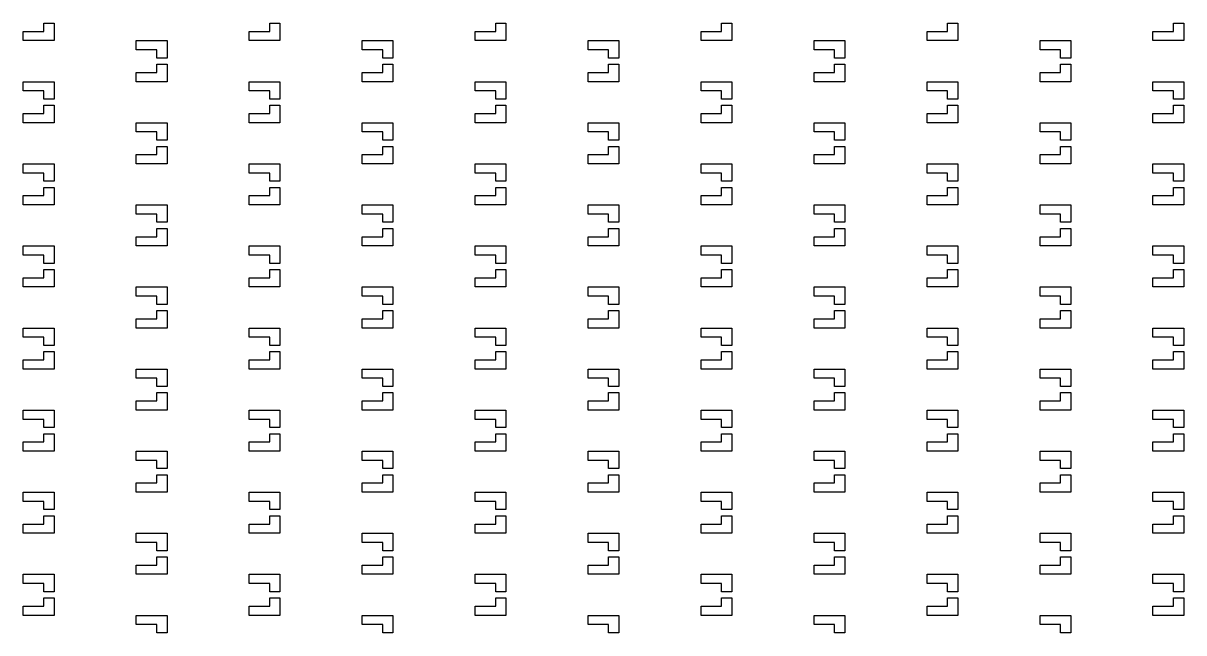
# Model space of a CAD drawing. Header units: millimetres. Extents: x 2102 to 86502, y 1818 to 64568.
# Drawn here: x 26509 to 27074, y 8766 to 9063 of the extents above; entities that cross this region are included whole.
import ezdxf

# ---------------------------------------------------------------- set-up
doc = ezdxf.new("R2010")
doc.units = ezdxf.units.MM
doc.layers.add('Layer-2', color=3, linetype='Continuous')

msp = doc.modelspace()

# ---------------------------------------------------------------- linework, layer by layer
at = {"layer": 'Layer-2'}
for p, q in [((26519.04, 9058.79), (26519.04, 9062.79)), ((26519.04, 9062.79), (26524.04, 9062.79)), ((26524.04, 9062.79), (26524.04, 9054.29)), ((26629.04, 9058.79), (26629.04, 9062.79)), ((26629.04, 9062.79), (26634.04, 9062.79)), ((26634.04, 9062.79), (26634.04, 9054.29)), ((26739.04, 9058.79), (26739.04, 9062.79)), ((26739.04, 9062.79), (26744.04, 9062.79)), ((26744.04, 9062.79), (26744.04, 9054.29)), ((26849.04, 9058.79), (26849.04, 9062.79)), ((26849.04, 9062.79), (26854.04, 9062.79)), ((26854.04, 9062.79), (26854.04, 9054.29)), ((26959.04, 9058.79), (26959.04, 9062.79)), ((26959.04, 9062.79), (26964.04, 9062.79)), ((26964.04, 9062.79), (26964.04, 9054.29)), ((27069.04, 9058.79), (27069.04, 9062.79)), ((27069.04, 9062.79), (27074.04, 9062.79)), ((27074.04, 9062.79), (27074.04, 9054.29)), ((26509.04, 9058.79), (26519.04, 9058.79)), ((26509.04, 9054.29), (26509.04, 9058.79)), ((26619.04, 9058.79), (26629.04, 9058.79)), ((26619.04, 9054.29), (26619.04, 9058.79)), ((26729.04, 9058.79), (26739.04, 9058.79)), ((26729.04, 9054.29), (26729.04, 9058.79)), ((26839.04, 9058.79), (26849.04, 9058.79)), ((26839.04, 9054.29), (26839.04, 9058.79)), ((26949.04, 9058.79), (26959.04, 9058.79)), ((26949.04, 9054.29), (26949.04, 9058.79)), ((27059.04, 9058.79), (27069.04, 9058.79)), ((27059.04, 9054.29), (27059.04, 9058.79)), ((26524.04, 9054.29), (26509.04, 9054.29)), ((26564.04, 9054.29), (26579.04, 9054.29)), ((26564.04, 9049.79), (26564.04, 9054.29)), ((26579.04, 9054.29), (26579.04, 9045.79)), ((26634.04, 9054.29), (26619.04, 9054.29)), ((26674.04, 9054.29), (26689.04, 9054.29)), ((26674.04, 9049.79), (26674.04, 9054.29)), ((26689.04, 9054.29), (26689.04, 9045.79)), ((26744.04, 9054.29), (26729.04, 9054.29)), ((26784.04, 9054.29), (26799.04, 9054.29)), ((26784.04, 9049.79), (26784.04, 9054.29)), ((26799.04, 9054.29), (26799.04, 9045.79)), ((26854.04, 9054.29), (26839.04, 9054.29)), ((26894.04, 9054.29), (26909.04, 9054.29)), ((26894.04, 9049.79), (26894.04, 9054.29)), ((26909.04, 9054.29), (26909.04, 9045.79)), ((26964.04, 9054.29), (26949.04, 9054.29)), ((27004.04, 9054.29), (27019.04, 9054.29)), ((27004.04, 9049.79), (27004.04, 9054.29)), ((27019.04, 9054.29), (27019.04, 9045.79)), ((27074.04, 9054.29), (27059.04, 9054.29)), ((26574.04, 9049.79), (26564.04, 9049.79)), ((26574.04, 9045.79), (26574.04, 9049.79)), ((26579.04, 9045.79), (26574.04, 9045.79)), ((26684.04, 9049.79), (26674.04, 9049.79)), ((26684.04, 9045.79), (26684.04, 9049.79)), ((26689.04, 9045.79), (26684.04, 9045.79)), ((26794.04, 9049.79), (26784.04, 9049.79)), ((26794.04, 9045.79), (26794.04, 9049.79)), ((26799.04, 9045.79), (26794.04, 9045.79)), ((26904.04, 9049.79), (26894.04, 9049.79)), ((26904.04, 9045.79), (26904.04, 9049.79)), ((26909.04, 9045.79), (26904.04, 9045.79)), ((27014.04, 9049.79), (27004.04, 9049.79)), ((27014.04, 9045.79), (27014.04, 9049.79)), ((27019.04, 9045.79), (27014.04, 9045.79)), ((26574.04, 9038.79), (26574.04, 9042.79)), ((26574.04, 9042.79), (26579.04, 9042.79)), ((26579.04, 9042.79), (26579.04, 9034.29)), ((26684.04, 9038.79), (26684.04, 9042.79)), ((26684.04, 9042.79), (26689.04, 9042.79)), ((26689.04, 9042.79), (26689.04, 9034.29)), ((26794.04, 9038.79), (26794.04, 9042.79)), ((26794.04, 9042.79), (26799.04, 9042.79)), ((26799.04, 9042.79), (26799.04, 9034.29)), ((26904.04, 9038.79), (26904.04, 9042.79)), ((26904.04, 9042.79), (26909.04, 9042.79)), ((26909.04, 9042.79), (26909.04, 9034.29)), ((27014.04, 9038.79), (27014.04, 9042.79)), ((27014.04, 9042.79), (27019.04, 9042.79)), ((27019.04, 9042.79), (27019.04, 9034.29)), ((26564.04, 9038.79), (26574.04, 9038.79)), ((26564.04, 9034.29), (26564.04, 9038.79)), ((26674.04, 9038.79), (26684.04, 9038.79)), ((26674.04, 9034.29), (26674.04, 9038.79)), ((26784.04, 9038.79), (26794.04, 9038.79)), ((26784.04, 9034.29), (26784.04, 9038.79)), ((26894.04, 9038.79), (26904.04, 9038.79)), ((26894.04, 9034.29), (26894.04, 9038.79)), ((27004.04, 9038.79), (27014.04, 9038.79)), ((27004.04, 9034.29), (27004.04, 9038.79)), ((26509.04, 9034.29), (26524.04, 9034.29)), ((26509.04, 9029.79), (26509.04, 9034.29)), ((26519.04, 9029.79), (26509.04, 9029.79)), ((26519.04, 9025.79), (26519.04, 9029.79)), ((26524.04, 9034.29), (26524.04, 9025.79)), ((26579.04, 9034.29), (26564.04, 9034.29)), ((26619.04, 9034.29), (26634.04, 9034.29)), ((26619.04, 9029.79), (26619.04, 9034.29)), ((26629.04, 9029.79), (26619.04, 9029.79)), ((26629.04, 9025.79), (26629.04, 9029.79)), ((26634.04, 9034.29), (26634.04, 9025.79)), ((26689.04, 9034.29), (26674.04, 9034.29)), ((26729.04, 9034.29), (26744.04, 9034.29)), ((26729.04, 9029.79), (26729.04, 9034.29)), ((26739.04, 9029.79), (26729.04, 9029.79)), ((26739.04, 9025.79), (26739.04, 9029.79)), ((26744.04, 9034.29), (26744.04, 9025.79)), ((26799.04, 9034.29), (26784.04, 9034.29)), ((26839.04, 9034.29), (26854.04, 9034.29)), ((26839.04, 9029.79), (26839.04, 9034.29)), ((26849.04, 9029.79), (26839.04, 9029.79)), ((26849.04, 9025.79), (26849.04, 9029.79)), ((26854.04, 9034.29), (26854.04, 9025.79)), ((26909.04, 9034.29), (26894.04, 9034.29)), ((26949.04, 9034.29), (26964.04, 9034.29)), ((26949.04, 9029.79), (26949.04, 9034.29)), ((26959.04, 9029.79), (26949.04, 9029.79)), ((26959.04, 9025.79), (26959.04, 9029.79)), ((26964.04, 9034.29), (26964.04, 9025.79)), ((27019.04, 9034.29), (27004.04, 9034.29)), ((27059.04, 9034.29), (27074.04, 9034.29)), ((27059.04, 9029.79), (27059.04, 9034.29)), ((27069.04, 9029.79), (27059.04, 9029.79)), ((27069.04, 9025.79), (27069.04, 9029.79)), ((27074.04, 9034.29), (27074.04, 9025.79)), ((26524.04, 9025.79), (26519.04, 9025.79)), ((26634.04, 9025.79), (26629.04, 9025.79)), ((26744.04, 9025.79), (26739.04, 9025.79)), ((26854.04, 9025.79), (26849.04, 9025.79)), ((26964.04, 9025.79), (26959.04, 9025.79)), ((27074.04, 9025.79), (27069.04, 9025.79)), ((26509.04, 9018.79), (26519.04, 9018.79)), ((26509.04, 9014.29), (26509.04, 9018.79)), ((26519.04, 9018.79), (26519.04, 9022.79)), ((26519.04, 9022.79), (26524.04, 9022.79)), ((26524.04, 9022.79), (26524.04, 9014.29)), ((26619.04, 9018.79), (26629.04, 9018.79)), ((26619.04, 9014.29), (26619.04, 9018.79)), ((26629.04, 9018.79), (26629.04, 9022.79)), ((26629.04, 9022.79), (26634.04, 9022.79)), ((26634.04, 9022.79), (26634.04, 9014.29)), ((26729.04, 9018.79), (26739.04, 9018.79)), ((26729.04, 9014.29), (26729.04, 9018.79)), ((26739.04, 9018.79), (26739.04, 9022.79)), ((26739.04, 9022.79), (26744.04, 9022.79)), ((26744.04, 9022.79), (26744.04, 9014.29)), ((26839.04, 9018.79), (26849.04, 9018.79)), ((26839.04, 9014.29), (26839.04, 9018.79)), ((26849.04, 9018.79), (26849.04, 9022.79)), ((26849.04, 9022.79), (26854.04, 9022.79)), ((26854.04, 9022.79), (26854.04, 9014.29)), ((26949.04, 9018.79), (26959.04, 9018.79)), ((26949.04, 9014.29), (26949.04, 9018.79)), ((26959.04, 9018.79), (26959.04, 9022.79)), ((26959.04, 9022.79), (26964.04, 9022.79)), ((26964.04, 9022.79), (26964.04, 9014.29)), ((27059.04, 9018.79), (27069.04, 9018.79)), ((27059.04, 9014.29), (27059.04, 9018.79)), ((27069.04, 9018.79), (27069.04, 9022.79)), ((27069.04, 9022.79), (27074.04, 9022.79)), ((27074.04, 9022.79), (27074.04, 9014.29)), ((26524.04, 9014.29), (26509.04, 9014.29)), ((26564.04, 9014.29), (26579.04, 9014.29)), ((26564.04, 9009.79), (26564.04, 9014.29)), ((26579.04, 9014.29), (26579.04, 9005.79)), ((26634.04, 9014.29), (26619.04, 9014.29)), ((26674.04, 9014.29), (26689.04, 9014.29)), ((26674.04, 9009.79), (26674.04, 9014.29)), ((26689.04, 9014.29), (26689.04, 9005.79)), ((26744.04, 9014.29), (26729.04, 9014.29)), ((26784.04, 9014.29), (26799.04, 9014.29)), ((26784.04, 9009.79), (26784.04, 9014.29)), ((26799.04, 9014.29), (26799.04, 9005.79)), ((26854.04, 9014.29), (26839.04, 9014.29)), ((26894.04, 9014.29), (26909.04, 9014.29)), ((26894.04, 9009.79), (26894.04, 9014.29)), ((26909.04, 9014.29), (26909.04, 9005.79)), ((26964.04, 9014.29), (26949.04, 9014.29)), ((27004.04, 9014.29), (27019.04, 9014.29)), ((27004.04, 9009.79), (27004.04, 9014.29)), ((27019.04, 9014.29), (27019.04, 9005.79)), ((27074.04, 9014.29), (27059.04, 9014.29)), ((26574.04, 9009.79), (26564.04, 9009.79)), ((26574.04, 9005.79), (26574.04, 9009.79)), ((26684.04, 9009.79), (26674.04, 9009.79)), ((26684.04, 9005.79), (26684.04, 9009.79)), ((26794.04, 9009.79), (26784.04, 9009.79)), ((26794.04, 9005.79), (26794.04, 9009.79)), ((26904.04, 9009.79), (26894.04, 9009.79)), ((26904.04, 9005.79), (26904.04, 9009.79)), ((27014.04, 9009.79), (27004.04, 9009.79)), ((27014.04, 9005.79), (27014.04, 9009.79)), ((26579.04, 9005.79), (26574.04, 9005.79)), ((26574.04, 8998.79), (26574.04, 9002.79)), ((26574.04, 9002.79), (26579.04, 9002.79)), ((26579.04, 9002.79), (26579.04, 8994.29)), ((26689.04, 9005.79), (26684.04, 9005.79)), ((26684.04, 8998.79), (26684.04, 9002.79)), ((26684.04, 9002.79), (26689.04, 9002.79)), ((26689.04, 9002.79), (26689.04, 8994.29)), ((26799.04, 9005.79), (26794.04, 9005.79)), ((26794.04, 8998.79), (26794.04, 9002.79)), ((26794.04, 9002.79), (26799.04, 9002.79)), ((26799.04, 9002.79), (26799.04, 8994.29)), ((26909.04, 9005.79), (26904.04, 9005.79)), ((26904.04, 8998.79), (26904.04, 9002.79)), ((26904.04, 9002.79), (26909.04, 9002.79)), ((26909.04, 9002.79), (26909.04, 8994.29)), ((27019.04, 9005.79), (27014.04, 9005.79)), ((27014.04, 8998.79), (27014.04, 9002.79)), ((27014.04, 9002.79), (27019.04, 9002.79)), ((27019.04, 9002.79), (27019.04, 8994.29)), ((26564.04, 8998.79), (26574.04, 8998.79)), ((26564.04, 8994.29), (26564.04, 8998.79)), ((26674.04, 8998.79), (26684.04, 8998.79)), ((26674.04, 8994.29), (26674.04, 8998.79)), ((26784.04, 8998.79), (26794.04, 8998.79)), ((26784.04, 8994.29), (26784.04, 8998.79)), ((26894.04, 8998.79), (26904.04, 8998.79)), ((26894.04, 8994.29), (26894.04, 8998.79)), ((27004.04, 8998.79), (27014.04, 8998.79)), ((27004.04, 8994.29), (27004.04, 8998.79)), ((26509.04, 8994.29), (26524.04, 8994.29)), ((26509.04, 8989.79), (26509.04, 8994.29)), ((26519.04, 8989.79), (26509.04, 8989.79)), ((26519.04, 8985.79), (26519.04, 8989.79)), ((26524.04, 8994.29), (26524.04, 8985.79)), ((26579.04, 8994.29), (26564.04, 8994.29)), ((26619.04, 8994.29), (26634.04, 8994.29)), ((26619.04, 8989.79), (26619.04, 8994.29)), ((26629.04, 8989.79), (26619.04, 8989.79)), ((26629.04, 8985.79), (26629.04, 8989.79)), ((26634.04, 8994.29), (26634.04, 8985.79)), ((26689.04, 8994.29), (26674.04, 8994.29)), ((26729.04, 8994.29), (26744.04, 8994.29)), ((26729.04, 8989.79), (26729.04, 8994.29)), ((26739.04, 8989.79), (26729.04, 8989.79)), ((26739.04, 8985.79), (26739.04, 8989.79)), ((26744.04, 8994.29), (26744.04, 8985.79)), ((26799.04, 8994.29), (26784.04, 8994.29)), ((26839.04, 8994.29), (26854.04, 8994.29)), ((26839.04, 8989.79), (26839.04, 8994.29)), ((26849.04, 8989.79), (26839.04, 8989.79)), ((26849.04, 8985.79), (26849.04, 8989.79)), ((26854.04, 8994.29), (26854.04, 8985.79)), ((26909.04, 8994.29), (26894.04, 8994.29)), ((26949.04, 8994.29), (26964.04, 8994.29)), ((26949.04, 8989.79), (26949.04, 8994.29)), ((26959.04, 8989.79), (26949.04, 8989.79)), ((26959.04, 8985.79), (26959.04, 8989.79)), ((26964.04, 8994.29), (26964.04, 8985.79)), ((27019.04, 8994.29), (27004.04, 8994.29)), ((27059.04, 8994.29), (27074.04, 8994.29)), ((27059.04, 8989.79), (27059.04, 8994.29)), ((27069.04, 8989.79), (27059.04, 8989.79)), ((27069.04, 8985.79), (27069.04, 8989.79)), ((27074.04, 8994.29), (27074.04, 8985.79)), ((26524.04, 8985.79), (26519.04, 8985.79)), ((26634.04, 8985.79), (26629.04, 8985.79)), ((26744.04, 8985.79), (26739.04, 8985.79)), ((26854.04, 8985.79), (26849.04, 8985.79)), ((26964.04, 8985.79), (26959.04, 8985.79)), ((27074.04, 8985.79), (27069.04, 8985.79)), ((26509.04, 8978.79), (26519.04, 8978.79)), ((26509.04, 8974.29), (26509.04, 8978.79)), ((26519.04, 8978.79), (26519.04, 8982.79)), ((26519.04, 8982.79), (26524.04, 8982.79)), ((26524.04, 8982.79), (26524.04, 8974.29)), ((26619.04, 8978.79), (26629.04, 8978.79)), ((26619.04, 8974.29), (26619.04, 8978.79)), ((26629.04, 8978.79), (26629.04, 8982.79)), ((26629.04, 8982.79), (26634.04, 8982.79)), ((26634.04, 8982.79), (26634.04, 8974.29)), ((26729.04, 8978.79), (26739.04, 8978.79)), ((26729.04, 8974.29), (26729.04, 8978.79)), ((26739.04, 8978.79), (26739.04, 8982.79)), ((26739.04, 8982.79), (26744.04, 8982.79)), ((26744.04, 8982.79), (26744.04, 8974.29)), ((26839.04, 8978.79), (26849.04, 8978.79)), ((26839.04, 8974.29), (26839.04, 8978.79)), ((26849.04, 8978.79), (26849.04, 8982.79)), ((26849.04, 8982.79), (26854.04, 8982.79)), ((26854.04, 8982.79), (26854.04, 8974.29)), ((26949.04, 8978.79), (26959.04, 8978.79)), ((26949.04, 8974.29), (26949.04, 8978.79)), ((26959.04, 8978.79), (26959.04, 8982.79)), ((26959.04, 8982.79), (26964.04, 8982.79)), ((26964.04, 8982.79), (26964.04, 8974.29)), ((27059.04, 8978.79), (27069.04, 8978.79)), ((27059.04, 8974.29), (27059.04, 8978.79)), ((27069.04, 8978.79), (27069.04, 8982.79)), ((27069.04, 8982.79), (27074.04, 8982.79)), ((27074.04, 8982.79), (27074.04, 8974.29)), ((26524.04, 8974.29), (26509.04, 8974.29)), ((26564.04, 8974.29), (26579.04, 8974.29)), ((26564.04, 8969.79), (26564.04, 8974.29)), ((26579.04, 8974.29), (26579.04, 8965.79)), ((26634.04, 8974.29), (26619.04, 8974.29)), ((26674.04, 8974.29), (26689.04, 8974.29)), ((26674.04, 8969.79), (26674.04, 8974.29)), ((26689.04, 8974.29), (26689.04, 8965.79)), ((26744.04, 8974.29), (26729.04, 8974.29)), ((26784.04, 8974.29), (26799.04, 8974.29)), ((26784.04, 8969.79), (26784.04, 8974.29)), ((26799.04, 8974.29), (26799.04, 8965.79)), ((26854.04, 8974.29), (26839.04, 8974.29)), ((26894.04, 8974.29), (26909.04, 8974.29)), ((26894.04, 8969.79), (26894.04, 8974.29)), ((26909.04, 8974.29), (26909.04, 8965.79)), ((26964.04, 8974.29), (26949.04, 8974.29)), ((27004.04, 8974.29), (27019.04, 8974.29)), ((27004.04, 8969.79), (27004.04, 8974.29)), ((27019.04, 8974.29), (27019.04, 8965.79)), ((27074.04, 8974.29), (27059.04, 8974.29)), ((26574.04, 8969.79), (26564.04, 8969.79)), ((26574.04, 8965.79), (26574.04, 8969.79)), ((26684.04, 8969.79), (26674.04, 8969.79)), ((26684.04, 8965.79), (26684.04, 8969.79)), ((26794.04, 8969.79), (26784.04, 8969.79)), ((26794.04, 8965.79), (26794.04, 8969.79)), ((26904.04, 8969.79), (26894.04, 8969.79)), ((26904.04, 8965.79), (26904.04, 8969.79)), ((27014.04, 8969.79), (27004.04, 8969.79)), ((27014.04, 8965.79), (27014.04, 8969.79)), ((26579.04, 8965.79), (26574.04, 8965.79)), ((26574.04, 8958.79), (26574.04, 8962.79)), ((26574.04, 8962.79), (26579.04, 8962.79)), ((26579.04, 8962.79), (26579.04, 8954.29)), ((26689.04, 8965.79), (26684.04, 8965.79)), ((26684.04, 8958.79), (26684.04, 8962.79)), ((26684.04, 8962.79), (26689.04, 8962.79)), ((26689.04, 8962.79), (26689.04, 8954.29)), ((26799.04, 8965.79), (26794.04, 8965.79)), ((26794.04, 8958.79), (26794.04, 8962.79)), ((26794.04, 8962.79), (26799.04, 8962.79)), ((26799.04, 8962.79), (26799.04, 8954.29)), ((26909.04, 8965.79), (26904.04, 8965.79)), ((26904.04, 8958.79), (26904.04, 8962.79)), ((26904.04, 8962.79), (26909.04, 8962.79)), ((26909.04, 8962.79), (26909.04, 8954.29)), ((27019.04, 8965.79), (27014.04, 8965.79)), ((27014.04, 8958.79), (27014.04, 8962.79)), ((27014.04, 8962.79), (27019.04, 8962.79)), ((27019.04, 8962.79), (27019.04, 8954.29)), ((26564.04, 8958.79), (26574.04, 8958.79)), ((26564.04, 8954.29), (26564.04, 8958.79)), ((26674.04, 8958.79), (26684.04, 8958.79)), ((26674.04, 8954.29), (26674.04, 8958.79)), ((26784.04, 8958.79), (26794.04, 8958.79)), ((26784.04, 8954.29), (26784.04, 8958.79)), ((26894.04, 8958.79), (26904.04, 8958.79)), ((26894.04, 8954.29), (26894.04, 8958.79)), ((27004.04, 8958.79), (27014.04, 8958.79)), ((27004.04, 8954.29), (27004.04, 8958.79)), ((26509.04, 8954.29), (26524.04, 8954.29)), ((26509.04, 8949.79), (26509.04, 8954.29)), ((26519.04, 8949.79), (26509.04, 8949.79)), ((26519.04, 8945.79), (26519.04, 8949.79)), ((26524.04, 8954.29), (26524.04, 8945.79)), ((26579.04, 8954.29), (26564.04, 8954.29)), ((26619.04, 8954.29), (26634.04, 8954.29)), ((26619.04, 8949.79), (26619.04, 8954.29)), ((26629.04, 8949.79), (26619.04, 8949.79)), ((26629.04, 8945.79), (26629.04, 8949.79)), ((26634.04, 8954.29), (26634.04, 8945.79)), ((26689.04, 8954.29), (26674.04, 8954.29)), ((26729.04, 8954.29), (26744.04, 8954.29)), ((26729.04, 8949.79), (26729.04, 8954.29)), ((26739.04, 8949.79), (26729.04, 8949.79)), ((26739.04, 8945.79), (26739.04, 8949.79)), ((26744.04, 8954.29), (26744.04, 8945.79)), ((26799.04, 8954.29), (26784.04, 8954.29)), ((26839.04, 8954.29), (26854.04, 8954.29)), ((26839.04, 8949.79), (26839.04, 8954.29)), ((26849.04, 8949.79), (26839.04, 8949.79)), ((26849.04, 8945.79), (26849.04, 8949.79)), ((26854.04, 8954.29), (26854.04, 8945.79)), ((26909.04, 8954.29), (26894.04, 8954.29)), ((26949.04, 8954.29), (26964.04, 8954.29)), ((26949.04, 8949.79), (26949.04, 8954.29)), ((26959.04, 8949.79), (26949.04, 8949.79)), ((26959.04, 8945.79), (26959.04, 8949.79)), ((26964.04, 8954.29), (26964.04, 8945.79)), ((27019.04, 8954.29), (27004.04, 8954.29)), ((27059.04, 8954.29), (27074.04, 8954.29)), ((27059.04, 8949.79), (27059.04, 8954.29)), ((27069.04, 8949.79), (27059.04, 8949.79)), ((27069.04, 8945.79), (27069.04, 8949.79)), ((27074.04, 8954.29), (27074.04, 8945.79)), ((26524.04, 8945.79), (26519.04, 8945.79)), ((26634.04, 8945.79), (26629.04, 8945.79)), ((26744.04, 8945.79), (26739.04, 8945.79)), ((26854.04, 8945.79), (26849.04, 8945.79)), ((26964.04, 8945.79), (26959.04, 8945.79)), ((27074.04, 8945.79), (27069.04, 8945.79)), ((26509.04, 8938.79), (26519.04, 8938.79)), ((26509.04, 8934.29), (26509.04, 8938.79)), ((26519.04, 8938.79), (26519.04, 8942.79)), ((26519.04, 8942.79), (26524.04, 8942.79)), ((26524.04, 8942.79), (26524.04, 8934.29)), ((26619.04, 8938.79), (26629.04, 8938.79)), ((26619.04, 8934.29), (26619.04, 8938.79)), ((26629.04, 8938.79), (26629.04, 8942.79)), ((26629.04, 8942.79), (26634.04, 8942.79)), ((26634.04, 8942.79), (26634.04, 8934.29)), ((26729.04, 8938.79), (26739.04, 8938.79)), ((26729.04, 8934.29), (26729.04, 8938.79)), ((26739.04, 8938.79), (26739.04, 8942.79)), ((26739.04, 8942.79), (26744.04, 8942.79)), ((26744.04, 8942.79), (26744.04, 8934.29)), ((26839.04, 8938.79), (26849.04, 8938.79)), ((26839.04, 8934.29), (26839.04, 8938.79)), ((26849.04, 8938.79), (26849.04, 8942.79)), ((26849.04, 8942.79), (26854.04, 8942.79)), ((26854.04, 8942.79), (26854.04, 8934.29)), ((26949.04, 8938.79), (26959.04, 8938.79)), ((26949.04, 8934.29), (26949.04, 8938.79)), ((26959.04, 8938.79), (26959.04, 8942.79)), ((26959.04, 8942.79), (26964.04, 8942.79)), ((26964.04, 8942.79), (26964.04, 8934.29)), ((27059.04, 8938.79), (27069.04, 8938.79)), ((27059.04, 8934.29), (27059.04, 8938.79)), ((27069.04, 8938.79), (27069.04, 8942.79)), ((27069.04, 8942.79), (27074.04, 8942.79)), ((27074.04, 8942.79), (27074.04, 8934.29)), ((26524.04, 8934.29), (26509.04, 8934.29)), ((26564.04, 8934.29), (26579.04, 8934.29)), ((26564.04, 8929.79), (26564.04, 8934.29)), ((26579.04, 8934.29), (26579.04, 8925.79)), ((26634.04, 8934.29), (26619.04, 8934.29)), ((26674.04, 8934.29), (26689.04, 8934.29)), ((26674.04, 8929.79), (26674.04, 8934.29)), ((26689.04, 8934.29), (26689.04, 8925.79)), ((26744.04, 8934.29), (26729.04, 8934.29)), ((26784.04, 8934.29), (26799.04, 8934.29)), ((26784.04, 8929.79), (26784.04, 8934.29)), ((26799.04, 8934.29), (26799.04, 8925.79)), ((26854.04, 8934.29), (26839.04, 8934.29)), ((26894.04, 8934.29), (26909.04, 8934.29)), ((26894.04, 8929.79), (26894.04, 8934.29)), ((26909.04, 8934.29), (26909.04, 8925.79)), ((26964.04, 8934.29), (26949.04, 8934.29)), ((27004.04, 8934.29), (27019.04, 8934.29)), ((27004.04, 8929.79), (27004.04, 8934.29)), ((27019.04, 8934.29), (27019.04, 8925.79)), ((27074.04, 8934.29), (27059.04, 8934.29)), ((26574.04, 8929.79), (26564.04, 8929.79)), ((26574.04, 8925.79), (26574.04, 8929.79)), ((26684.04, 8929.79), (26674.04, 8929.79)), ((26684.04, 8925.79), (26684.04, 8929.79)), ((26794.04, 8929.79), (26784.04, 8929.79)), ((26794.04, 8925.79), (26794.04, 8929.79)), ((26904.04, 8929.79), (26894.04, 8929.79)), ((26904.04, 8925.79), (26904.04, 8929.79)), ((27014.04, 8929.79), (27004.04, 8929.79)), ((27014.04, 8925.79), (27014.04, 8929.79)), ((26579.04, 8925.79), (26574.04, 8925.79)), ((26574.04, 8918.79), (26574.04, 8922.79)), ((26574.04, 8922.79), (26579.04, 8922.79)), ((26579.04, 8922.79), (26579.04, 8914.29)), ((26689.04, 8925.79), (26684.04, 8925.79)), ((26684.04, 8918.79), (26684.04, 8922.79)), ((26684.04, 8922.79), (26689.04, 8922.79)), ((26689.04, 8922.79), (26689.04, 8914.29)), ((26799.04, 8925.79), (26794.04, 8925.79)), ((26794.04, 8918.79), (26794.04, 8922.79)), ((26794.04, 8922.79), (26799.04, 8922.79)), ((26799.04, 8922.79), (26799.04, 8914.29)), ((26909.04, 8925.79), (26904.04, 8925.79)), ((26904.04, 8918.79), (26904.04, 8922.79)), ((26904.04, 8922.79), (26909.04, 8922.79)), ((26909.04, 8922.79), (26909.04, 8914.29)), ((27019.04, 8925.79), (27014.04, 8925.79)), ((27014.04, 8918.79), (27014.04, 8922.79)), ((27014.04, 8922.79), (27019.04, 8922.79)), ((27019.04, 8922.79), (27019.04, 8914.29)), ((26564.04, 8918.79), (26574.04, 8918.79)), ((26564.04, 8914.29), (26564.04, 8918.79)), ((26674.04, 8918.79), (26684.04, 8918.79)), ((26674.04, 8914.29), (26674.04, 8918.79)), ((26784.04, 8918.79), (26794.04, 8918.79)), ((26784.04, 8914.29), (26784.04, 8918.79)), ((26894.04, 8918.79), (26904.04, 8918.79)), ((26894.04, 8914.29), (26894.04, 8918.79)), ((27004.04, 8918.79), (27014.04, 8918.79)), ((27004.04, 8914.29), (27004.04, 8918.79)), ((26509.04, 8914.29), (26524.04, 8914.29)), ((26509.04, 8909.79), (26509.04, 8914.29)), ((26524.04, 8914.29), (26524.04, 8905.79)), ((26579.04, 8914.29), (26564.04, 8914.29)), ((26619.04, 8914.29), (26634.04, 8914.29)), ((26619.04, 8909.79), (26619.04, 8914.29)), ((26634.04, 8914.29), (26634.04, 8905.79)), ((26689.04, 8914.29), (26674.04, 8914.29)), ((26729.04, 8914.29), (26744.04, 8914.29)), ((26729.04, 8909.79), (26729.04, 8914.29)), ((26744.04, 8914.29), (26744.04, 8905.79)), ((26799.04, 8914.29), (26784.04, 8914.29)), ((26839.04, 8914.29), (26854.04, 8914.29)), ((26839.04, 8909.79), (26839.04, 8914.29)), ((26854.04, 8914.29), (26854.04, 8905.79)), ((26909.04, 8914.29), (26894.04, 8914.29)), ((26949.04, 8914.29), (26964.04, 8914.29)), ((26949.04, 8909.79), (26949.04, 8914.29)), ((26964.04, 8914.29), (26964.04, 8905.79)), ((27019.04, 8914.29), (27004.04, 8914.29)), ((27059.04, 8914.29), (27074.04, 8914.29)), ((27059.04, 8909.79), (27059.04, 8914.29)), ((27074.04, 8914.29), (27074.04, 8905.79)), ((26519.04, 8909.79), (26509.04, 8909.79)), ((26519.04, 8905.79), (26519.04, 8909.79)), ((26524.04, 8905.79), (26519.04, 8905.79)), ((26629.04, 8909.79), (26619.04, 8909.79)), ((26629.04, 8905.79), (26629.04, 8909.79)), ((26634.04, 8905.79), (26629.04, 8905.79)), ((26739.04, 8909.79), (26729.04, 8909.79)), ((26739.04, 8905.79), (26739.04, 8909.79)), ((26744.04, 8905.79), (26739.04, 8905.79)), ((26849.04, 8909.79), (26839.04, 8909.79)), ((26849.04, 8905.79), (26849.04, 8909.79)), ((26854.04, 8905.79), (26849.04, 8905.79)), ((26959.04, 8909.79), (26949.04, 8909.79)), ((26959.04, 8905.79), (26959.04, 8909.79)), ((26964.04, 8905.79), (26959.04, 8905.79)), ((27069.04, 8909.79), (27059.04, 8909.79)), ((27069.04, 8905.79), (27069.04, 8909.79)), ((27074.04, 8905.79), (27069.04, 8905.79)), ((26509.04, 8898.79), (26519.04, 8898.79)), ((26509.04, 8894.29), (26509.04, 8898.79)), ((26519.04, 8898.79), (26519.04, 8902.79)), ((26519.04, 8902.79), (26524.04, 8902.79)), ((26524.04, 8902.79), (26524.04, 8894.29)), ((26619.04, 8898.79), (26629.04, 8898.79)), ((26619.04, 8894.29), (26619.04, 8898.79)), ((26629.04, 8898.79), (26629.04, 8902.79)), ((26629.04, 8902.79), (26634.04, 8902.79)), ((26634.04, 8902.79), (26634.04, 8894.29)), ((26729.04, 8898.79), (26739.04, 8898.79)), ((26729.04, 8894.29), (26729.04, 8898.79)), ((26739.04, 8898.79), (26739.04, 8902.79)), ((26739.04, 8902.79), (26744.04, 8902.79)), ((26744.04, 8902.79), (26744.04, 8894.29)), ((26839.04, 8898.79), (26849.04, 8898.79)), ((26839.04, 8894.29), (26839.04, 8898.79)), ((26849.04, 8898.79), (26849.04, 8902.79)), ((26849.04, 8902.79), (26854.04, 8902.79)), ((26854.04, 8902.79), (26854.04, 8894.29)), ((26949.04, 8898.79), (26959.04, 8898.79)), ((26949.04, 8894.29), (26949.04, 8898.79)), ((26959.04, 8898.79), (26959.04, 8902.79)), ((26959.04, 8902.79), (26964.04, 8902.79)), ((26964.04, 8902.79), (26964.04, 8894.29)), ((27059.04, 8898.79), (27069.04, 8898.79)), ((27059.04, 8894.29), (27059.04, 8898.79)), ((27069.04, 8898.79), (27069.04, 8902.79)), ((27069.04, 8902.79), (27074.04, 8902.79)), ((27074.04, 8902.79), (27074.04, 8894.29)), ((26524.04, 8894.29), (26509.04, 8894.29)), ((26564.04, 8894.29), (26579.04, 8894.29)), ((26564.04, 8889.79), (26564.04, 8894.29)), ((26579.04, 8894.29), (26579.04, 8885.79)), ((26634.04, 8894.29), (26619.04, 8894.29)), ((26674.04, 8894.29), (26689.04, 8894.29)), ((26674.04, 8889.79), (26674.04, 8894.29)), ((26689.04, 8894.29), (26689.04, 8885.79)), ((26744.04, 8894.29), (26729.04, 8894.29)), ((26784.04, 8894.29), (26799.04, 8894.29)), ((26784.04, 8889.79), (26784.04, 8894.29)), ((26799.04, 8894.29), (26799.04, 8885.79)), ((26854.04, 8894.29), (26839.04, 8894.29)), ((26894.04, 8894.29), (26909.04, 8894.29)), ((26894.04, 8889.79), (26894.04, 8894.29)), ((26909.04, 8894.29), (26909.04, 8885.79)), ((26964.04, 8894.29), (26949.04, 8894.29)), ((27004.04, 8894.29), (27019.04, 8894.29)), ((27004.04, 8889.79), (27004.04, 8894.29)), ((27019.04, 8894.29), (27019.04, 8885.79)), ((27074.04, 8894.29), (27059.04, 8894.29)), ((26574.04, 8889.79), (26564.04, 8889.79)), ((26574.04, 8885.79), (26574.04, 8889.79)), ((26684.04, 8889.79), (26674.04, 8889.79)), ((26684.04, 8885.79), (26684.04, 8889.79)), ((26794.04, 8889.79), (26784.04, 8889.79)), ((26794.04, 8885.79), (26794.04, 8889.79)), ((26904.04, 8889.79), (26894.04, 8889.79)), ((26904.04, 8885.79), (26904.04, 8889.79)), ((27014.04, 8889.79), (27004.04, 8889.79)), ((27014.04, 8885.79), (27014.04, 8889.79)), ((26579.04, 8885.79), (26574.04, 8885.79)), ((26574.04, 8878.79), (26574.04, 8882.79)), ((26574.04, 8882.79), (26579.04, 8882.79)), ((26579.04, 8882.79), (26579.04, 8874.29)), ((26689.04, 8885.79), (26684.04, 8885.79)), ((26684.04, 8878.79), (26684.04, 8882.79)), ((26684.04, 8882.79), (26689.04, 8882.79)), ((26689.04, 8882.79), (26689.04, 8874.29)), ((26799.04, 8885.79), (26794.04, 8885.79)), ((26794.04, 8878.79), (26794.04, 8882.79)), ((26794.04, 8882.79), (26799.04, 8882.79)), ((26799.04, 8882.79), (26799.04, 8874.29)), ((26909.04, 8885.79), (26904.04, 8885.79)), ((26904.04, 8878.79), (26904.04, 8882.79)), ((26904.04, 8882.79), (26909.04, 8882.79)), ((26909.04, 8882.79), (26909.04, 8874.29)), ((27019.04, 8885.79), (27014.04, 8885.79)), ((27014.04, 8878.79), (27014.04, 8882.79)), ((27014.04, 8882.79), (27019.04, 8882.79)), ((27019.04, 8882.79), (27019.04, 8874.29)), ((26564.04, 8878.79), (26574.04, 8878.79)), ((26564.04, 8874.29), (26564.04, 8878.79)), ((26674.04, 8878.79), (26684.04, 8878.79)), ((26674.04, 8874.29), (26674.04, 8878.79)), ((26784.04, 8878.79), (26794.04, 8878.79)), ((26784.04, 8874.29), (26784.04, 8878.79)), ((26894.04, 8878.79), (26904.04, 8878.79)), ((26894.04, 8874.29), (26894.04, 8878.79)), ((27004.04, 8878.79), (27014.04, 8878.79)), ((27004.04, 8874.29), (27004.04, 8878.79)), ((26509.04, 8874.29), (26524.04, 8874.29)), ((26509.04, 8869.79), (26509.04, 8874.29)), ((26524.04, 8874.29), (26524.04, 8865.79)), ((26579.04, 8874.29), (26564.04, 8874.29)), ((26619.04, 8874.29), (26634.04, 8874.29)), ((26619.04, 8869.79), (26619.04, 8874.29)), ((26634.04, 8874.29), (26634.04, 8865.79)), ((26689.04, 8874.29), (26674.04, 8874.29)), ((26729.04, 8874.29), (26744.04, 8874.29)), ((26729.04, 8869.79), (26729.04, 8874.29)), ((26744.04, 8874.29), (26744.04, 8865.79)), ((26799.04, 8874.29), (26784.04, 8874.29)), ((26839.04, 8874.29), (26854.04, 8874.29)), ((26839.04, 8869.79), (26839.04, 8874.29)), ((26854.04, 8874.29), (26854.04, 8865.79)), ((26909.04, 8874.29), (26894.04, 8874.29)), ((26949.04, 8874.29), (26964.04, 8874.29)), ((26949.04, 8869.79), (26949.04, 8874.29)), ((26964.04, 8874.29), (26964.04, 8865.79)), ((27019.04, 8874.29), (27004.04, 8874.29)), ((27059.04, 8874.29), (27074.04, 8874.29)), ((27059.04, 8869.79), (27059.04, 8874.29)), ((27074.04, 8874.29), (27074.04, 8865.79)), ((26519.04, 8869.79), (26509.04, 8869.79)), ((26519.04, 8865.79), (26519.04, 8869.79)), ((26524.04, 8865.79), (26519.04, 8865.79)), ((26629.04, 8869.79), (26619.04, 8869.79)), ((26629.04, 8865.79), (26629.04, 8869.79)), ((26634.04, 8865.79), (26629.04, 8865.79)), ((26739.04, 8869.79), (26729.04, 8869.79)), ((26739.04, 8865.79), (26739.04, 8869.79)), ((26744.04, 8865.79), (26739.04, 8865.79)), ((26849.04, 8869.79), (26839.04, 8869.79)), ((26849.04, 8865.79), (26849.04, 8869.79)), ((26854.04, 8865.79), (26849.04, 8865.79)), ((26959.04, 8869.79), (26949.04, 8869.79)), ((26959.04, 8865.79), (26959.04, 8869.79)), ((26964.04, 8865.79), (26959.04, 8865.79)), ((27069.04, 8869.79), (27059.04, 8869.79)), ((27069.04, 8865.79), (27069.04, 8869.79)), ((27074.04, 8865.79), (27069.04, 8865.79)), ((26519.04, 8858.79), (26519.04, 8862.79)), ((26519.04, 8862.79), (26524.04, 8862.79)), ((26524.04, 8862.79), (26524.04, 8854.29)), ((26629.04, 8858.79), (26629.04, 8862.79)), ((26629.04, 8862.79), (26634.04, 8862.79)), ((26634.04, 8862.79), (26634.04, 8854.29)), ((26739.04, 8858.79), (26739.04, 8862.79)), ((26739.04, 8862.79), (26744.04, 8862.79)), ((26744.04, 8862.79), (26744.04, 8854.29)), ((26849.04, 8858.79), (26849.04, 8862.79)), ((26849.04, 8862.79), (26854.04, 8862.79)), ((26854.04, 8862.79), (26854.04, 8854.29)), ((26959.04, 8858.79), (26959.04, 8862.79)), ((26959.04, 8862.79), (26964.04, 8862.79)), ((26964.04, 8862.79), (26964.04, 8854.29)), ((27069.04, 8858.79), (27069.04, 8862.79)), ((27069.04, 8862.79), (27074.04, 8862.79)), ((27074.04, 8862.79), (27074.04, 8854.29)), ((26509.04, 8858.79), (26519.04, 8858.79)), ((26509.04, 8854.29), (26509.04, 8858.79)), ((26524.04, 8854.29), (26509.04, 8854.29)), ((26564.04, 8854.29), (26579.04, 8854.29)), ((26564.04, 8849.79), (26564.04, 8854.29)), ((26579.04, 8854.29), (26579.04, 8845.79)), ((26619.04, 8858.79), (26629.04, 8858.79)), ((26619.04, 8854.29), (26619.04, 8858.79)), ((26634.04, 8854.29), (26619.04, 8854.29)), ((26674.04, 8854.29), (26689.04, 8854.29)), ((26674.04, 8849.79), (26674.04, 8854.29)), ((26689.04, 8854.29), (26689.04, 8845.79)), ((26729.04, 8858.79), (26739.04, 8858.79)), ((26729.04, 8854.29), (26729.04, 8858.79)), ((26744.04, 8854.29), (26729.04, 8854.29)), ((26784.04, 8854.29), (26799.04, 8854.29)), ((26784.04, 8849.79), (26784.04, 8854.29)), ((26799.04, 8854.29), (26799.04, 8845.79)), ((26839.04, 8858.79), (26849.04, 8858.79)), ((26839.04, 8854.29), (26839.04, 8858.79)), ((26854.04, 8854.29), (26839.04, 8854.29)), ((26894.04, 8854.29), (26909.04, 8854.29)), ((26894.04, 8849.79), (26894.04, 8854.29)), ((26909.04, 8854.29), (26909.04, 8845.79)), ((26949.04, 8858.79), (26959.04, 8858.79)), ((26949.04, 8854.29), (26949.04, 8858.79)), ((26964.04, 8854.29), (26949.04, 8854.29)), ((27004.04, 8854.29), (27019.04, 8854.29)), ((27004.04, 8849.79), (27004.04, 8854.29)), ((27019.04, 8854.29), (27019.04, 8845.79)), ((27059.04, 8858.79), (27069.04, 8858.79)), ((27059.04, 8854.29), (27059.04, 8858.79)), ((27074.04, 8854.29), (27059.04, 8854.29)), ((26574.04, 8849.79), (26564.04, 8849.79)), ((26574.04, 8845.79), (26574.04, 8849.79)), ((26684.04, 8849.79), (26674.04, 8849.79)), ((26684.04, 8845.79), (26684.04, 8849.79)), ((26794.04, 8849.79), (26784.04, 8849.79)), ((26794.04, 8845.79), (26794.04, 8849.79)), ((26904.04, 8849.79), (26894.04, 8849.79)), ((26904.04, 8845.79), (26904.04, 8849.79)), ((27014.04, 8849.79), (27004.04, 8849.79)), ((27014.04, 8845.79), (27014.04, 8849.79)), ((26579.04, 8845.79), (26574.04, 8845.79)), ((26574.04, 8838.79), (26574.04, 8842.79)), ((26574.04, 8842.79), (26579.04, 8842.79)), ((26579.04, 8842.79), (26579.04, 8834.29)), ((26689.04, 8845.79), (26684.04, 8845.79)), ((26684.04, 8838.79), (26684.04, 8842.79)), ((26684.04, 8842.79), (26689.04, 8842.79)), ((26689.04, 8842.79), (26689.04, 8834.29)), ((26799.04, 8845.79), (26794.04, 8845.79)), ((26794.04, 8838.79), (26794.04, 8842.79)), ((26794.04, 8842.79), (26799.04, 8842.79)), ((26799.04, 8842.79), (26799.04, 8834.29)), ((26909.04, 8845.79), (26904.04, 8845.79)), ((26904.04, 8838.79), (26904.04, 8842.79)), ((26904.04, 8842.79), (26909.04, 8842.79)), ((26909.04, 8842.79), (26909.04, 8834.29)), ((27019.04, 8845.79), (27014.04, 8845.79)), ((27014.04, 8838.79), (27014.04, 8842.79)), ((27014.04, 8842.79), (27019.04, 8842.79)), ((27019.04, 8842.79), (27019.04, 8834.29)), ((26564.04, 8838.79), (26574.04, 8838.79)), ((26564.04, 8834.29), (26564.04, 8838.79)), ((26674.04, 8838.79), (26684.04, 8838.79)), ((26674.04, 8834.29), (26674.04, 8838.79)), ((26784.04, 8838.79), (26794.04, 8838.79)), ((26784.04, 8834.29), (26784.04, 8838.79)), ((26894.04, 8838.79), (26904.04, 8838.79)), ((26894.04, 8834.29), (26894.04, 8838.79)), ((27004.04, 8838.79), (27014.04, 8838.79)), ((27004.04, 8834.29), (27004.04, 8838.79)), ((26509.04, 8834.29), (26524.04, 8834.29)), ((26509.04, 8829.79), (26509.04, 8834.29)), ((26524.04, 8834.29), (26524.04, 8825.79)), ((26579.04, 8834.29), (26564.04, 8834.29)), ((26619.04, 8834.29), (26634.04, 8834.29)), ((26619.04, 8829.79), (26619.04, 8834.29)), ((26634.04, 8834.29), (26634.04, 8825.79)), ((26689.04, 8834.29), (26674.04, 8834.29)), ((26729.04, 8834.29), (26744.04, 8834.29)), ((26729.04, 8829.79), (26729.04, 8834.29)), ((26744.04, 8834.29), (26744.04, 8825.79)), ((26799.04, 8834.29), (26784.04, 8834.29)), ((26839.04, 8834.29), (26854.04, 8834.29)), ((26839.04, 8829.79), (26839.04, 8834.29)), ((26854.04, 8834.29), (26854.04, 8825.79)), ((26909.04, 8834.29), (26894.04, 8834.29)), ((26949.04, 8834.29), (26964.04, 8834.29)), ((26949.04, 8829.79), (26949.04, 8834.29)), ((26964.04, 8834.29), (26964.04, 8825.79)), ((27019.04, 8834.29), (27004.04, 8834.29)), ((27059.04, 8834.29), (27074.04, 8834.29)), ((27059.04, 8829.79), (27059.04, 8834.29)), ((27074.04, 8834.29), (27074.04, 8825.79)), ((26519.04, 8829.79), (26509.04, 8829.79)), ((26519.04, 8825.79), (26519.04, 8829.79)), ((26524.04, 8825.79), (26519.04, 8825.79)), ((26629.04, 8829.79), (26619.04, 8829.79)), ((26629.04, 8825.79), (26629.04, 8829.79)), ((26634.04, 8825.79), (26629.04, 8825.79)), ((26739.04, 8829.79), (26729.04, 8829.79)), ((26739.04, 8825.79), (26739.04, 8829.79)), ((26744.04, 8825.79), (26739.04, 8825.79)), ((26849.04, 8829.79), (26839.04, 8829.79)), ((26849.04, 8825.79), (26849.04, 8829.79)), ((26854.04, 8825.79), (26849.04, 8825.79)), ((26959.04, 8829.79), (26949.04, 8829.79)), ((26959.04, 8825.79), (26959.04, 8829.79)), ((26964.04, 8825.79), (26959.04, 8825.79)), ((27069.04, 8829.79), (27059.04, 8829.79)), ((27069.04, 8825.79), (27069.04, 8829.79)), ((27074.04, 8825.79), (27069.04, 8825.79)), ((26519.04, 8818.79), (26519.04, 8822.79)), ((26519.04, 8822.79), (26524.04, 8822.79)), ((26524.04, 8822.79), (26524.04, 8814.29)), ((26629.04, 8818.79), (26629.04, 8822.79)), ((26629.04, 8822.79), (26634.04, 8822.79)), ((26634.04, 8822.79), (26634.04, 8814.29)), ((26739.04, 8818.79), (26739.04, 8822.79)), ((26739.04, 8822.79), (26744.04, 8822.79)), ((26744.04, 8822.79), (26744.04, 8814.29)), ((26849.04, 8818.79), (26849.04, 8822.79)), ((26849.04, 8822.79), (26854.04, 8822.79)), ((26854.04, 8822.79), (26854.04, 8814.29)), ((26959.04, 8818.79), (26959.04, 8822.79)), ((26959.04, 8822.79), (26964.04, 8822.79)), ((26964.04, 8822.79), (26964.04, 8814.29)), ((27069.04, 8818.79), (27069.04, 8822.79)), ((27069.04, 8822.79), (27074.04, 8822.79)), ((27074.04, 8822.79), (27074.04, 8814.29)), ((26509.04, 8818.79), (26519.04, 8818.79)), ((26509.04, 8814.29), (26509.04, 8818.79)), ((26524.04, 8814.29), (26509.04, 8814.29)), ((26564.04, 8814.29), (26579.04, 8814.29)), ((26564.04, 8809.79), (26564.04, 8814.29)), ((26579.04, 8814.29), (26579.04, 8805.79)), ((26619.04, 8818.79), (26629.04, 8818.79)), ((26619.04, 8814.29), (26619.04, 8818.79)), ((26634.04, 8814.29), (26619.04, 8814.29)), ((26674.04, 8814.29), (26689.04, 8814.29)), ((26674.04, 8809.79), (26674.04, 8814.29)), ((26689.04, 8814.29), (26689.04, 8805.79)), ((26729.04, 8818.79), (26739.04, 8818.79)), ((26729.04, 8814.29), (26729.04, 8818.79)), ((26744.04, 8814.29), (26729.04, 8814.29)), ((26784.04, 8814.29), (26799.04, 8814.29)), ((26784.04, 8809.79), (26784.04, 8814.29)), ((26799.04, 8814.29), (26799.04, 8805.79)), ((26839.04, 8818.79), (26849.04, 8818.79)), ((26839.04, 8814.29), (26839.04, 8818.79)), ((26854.04, 8814.29), (26839.04, 8814.29)), ((26894.04, 8814.29), (26909.04, 8814.29)), ((26894.04, 8809.79), (26894.04, 8814.29)), ((26909.04, 8814.29), (26909.04, 8805.79)), ((26949.04, 8818.79), (26959.04, 8818.79)), ((26949.04, 8814.29), (26949.04, 8818.79)), ((26964.04, 8814.29), (26949.04, 8814.29)), ((27004.04, 8814.29), (27019.04, 8814.29)), ((27004.04, 8809.79), (27004.04, 8814.29)), ((27019.04, 8814.29), (27019.04, 8805.79)), ((27059.04, 8818.79), (27069.04, 8818.79)), ((27059.04, 8814.29), (27059.04, 8818.79)), ((27074.04, 8814.29), (27059.04, 8814.29)), ((26574.04, 8809.79), (26564.04, 8809.79)), ((26574.04, 8805.79), (26574.04, 8809.79)), ((26684.04, 8809.79), (26674.04, 8809.79)), ((26684.04, 8805.79), (26684.04, 8809.79)), ((26794.04, 8809.79), (26784.04, 8809.79)), ((26794.04, 8805.79), (26794.04, 8809.79)), ((26904.04, 8809.79), (26894.04, 8809.79)), ((26904.04, 8805.79), (26904.04, 8809.79)), ((27014.04, 8809.79), (27004.04, 8809.79)), ((27014.04, 8805.79), (27014.04, 8809.79)), ((26579.04, 8805.79), (26574.04, 8805.79)), ((26574.04, 8798.79), (26574.04, 8802.79)), ((26574.04, 8802.79), (26579.04, 8802.79)), ((26579.04, 8802.79), (26579.04, 8794.29)), ((26689.04, 8805.79), (26684.04, 8805.79)), ((26684.04, 8798.79), (26684.04, 8802.79)), ((26684.04, 8802.79), (26689.04, 8802.79)), ((26689.04, 8802.79), (26689.04, 8794.29)), ((26799.04, 8805.79), (26794.04, 8805.79)), ((26794.04, 8798.79), (26794.04, 8802.79)), ((26794.04, 8802.79), (26799.04, 8802.79)), ((26799.04, 8802.79), (26799.04, 8794.29)), ((26909.04, 8805.79), (26904.04, 8805.79)), ((26904.04, 8798.79), (26904.04, 8802.79)), ((26904.04, 8802.79), (26909.04, 8802.79)), ((26909.04, 8802.79), (26909.04, 8794.29)), ((27019.04, 8805.79), (27014.04, 8805.79)), ((27014.04, 8798.79), (27014.04, 8802.79)), ((27014.04, 8802.79), (27019.04, 8802.79)), ((27019.04, 8802.79), (27019.04, 8794.29)), ((26564.04, 8798.79), (26574.04, 8798.79)), ((26564.04, 8794.29), (26564.04, 8798.79)), ((26674.04, 8798.79), (26684.04, 8798.79)), ((26674.04, 8794.29), (26674.04, 8798.79)), ((26784.04, 8798.79), (26794.04, 8798.79)), ((26784.04, 8794.29), (26784.04, 8798.79)), ((26894.04, 8798.79), (26904.04, 8798.79)), ((26894.04, 8794.29), (26894.04, 8798.79)), ((27004.04, 8798.79), (27014.04, 8798.79)), ((27004.04, 8794.29), (27004.04, 8798.79)), ((26509.04, 8794.29), (26524.04, 8794.29)), ((26509.04, 8789.79), (26509.04, 8794.29)), ((26524.04, 8794.29), (26524.04, 8785.79)), ((26579.04, 8794.29), (26564.04, 8794.29)), ((26619.04, 8794.29), (26634.04, 8794.29)), ((26619.04, 8789.79), (26619.04, 8794.29)), ((26634.04, 8794.29), (26634.04, 8785.79)), ((26689.04, 8794.29), (26674.04, 8794.29)), ((26729.04, 8794.29), (26744.04, 8794.29)), ((26729.04, 8789.79), (26729.04, 8794.29)), ((26744.04, 8794.29), (26744.04, 8785.79)), ((26799.04, 8794.29), (26784.04, 8794.29)), ((26839.04, 8794.29), (26854.04, 8794.29)), ((26839.04, 8789.79), (26839.04, 8794.29)), ((26854.04, 8794.29), (26854.04, 8785.79)), ((26909.04, 8794.29), (26894.04, 8794.29)), ((26949.04, 8794.29), (26964.04, 8794.29)), ((26949.04, 8789.79), (26949.04, 8794.29)), ((26964.04, 8794.29), (26964.04, 8785.79)), ((27019.04, 8794.29), (27004.04, 8794.29)), ((27059.04, 8794.29), (27074.04, 8794.29)), ((27059.04, 8789.79), (27059.04, 8794.29)), ((27074.04, 8794.29), (27074.04, 8785.79)), ((26519.04, 8789.79), (26509.04, 8789.79)), ((26519.04, 8785.79), (26519.04, 8789.79)), ((26524.04, 8785.79), (26519.04, 8785.79)), ((26629.04, 8789.79), (26619.04, 8789.79)), ((26629.04, 8785.79), (26629.04, 8789.79)), ((26634.04, 8785.79), (26629.04, 8785.79)), ((26739.04, 8789.79), (26729.04, 8789.79)), ((26739.04, 8785.79), (26739.04, 8789.79)), ((26744.04, 8785.79), (26739.04, 8785.79)), ((26849.04, 8789.79), (26839.04, 8789.79)), ((26849.04, 8785.79), (26849.04, 8789.79)), ((26854.04, 8785.79), (26849.04, 8785.79)), ((26959.04, 8789.79), (26949.04, 8789.79)), ((26959.04, 8785.79), (26959.04, 8789.79)), ((26964.04, 8785.79), (26959.04, 8785.79)), ((27069.04, 8789.79), (27059.04, 8789.79)), ((27069.04, 8785.79), (27069.04, 8789.79)), ((27074.04, 8785.79), (27069.04, 8785.79)), ((26519.04, 8778.79), (26519.04, 8782.79)), ((26519.04, 8782.79), (26524.04, 8782.79)), ((26524.04, 8782.79), (26524.04, 8774.29)), ((26629.04, 8778.79), (26629.04, 8782.79)), ((26629.04, 8782.79), (26634.04, 8782.79)), ((26634.04, 8782.79), (26634.04, 8774.29)), ((26739.04, 8778.79), (26739.04, 8782.79)), ((26739.04, 8782.79), (26744.04, 8782.79)), ((26744.04, 8782.79), (26744.04, 8774.29)), ((26849.04, 8778.79), (26849.04, 8782.79)), ((26849.04, 8782.79), (26854.04, 8782.79)), ((26854.04, 8782.79), (26854.04, 8774.29)), ((26959.04, 8778.79), (26959.04, 8782.79)), ((26959.04, 8782.79), (26964.04, 8782.79)), ((26964.04, 8782.79), (26964.04, 8774.29)), ((27069.04, 8778.79), (27069.04, 8782.79)), ((27069.04, 8782.79), (27074.04, 8782.79)), ((27074.04, 8782.79), (27074.04, 8774.29)), ((26509.04, 8778.79), (26519.04, 8778.79)), ((26509.04, 8774.29), (26509.04, 8778.79)), ((26619.04, 8778.79), (26629.04, 8778.79)), ((26619.04, 8774.29), (26619.04, 8778.79)), ((26729.04, 8778.79), (26739.04, 8778.79)), ((26729.04, 8774.29), (26729.04, 8778.79)), ((26839.04, 8778.79), (26849.04, 8778.79)), ((26839.04, 8774.29), (26839.04, 8778.79)), ((26949.04, 8778.79), (26959.04, 8778.79)), ((26949.04, 8774.29), (26949.04, 8778.79)), ((27059.04, 8778.79), (27069.04, 8778.79)), ((27059.04, 8774.29), (27059.04, 8778.79)), ((26524.04, 8774.29), (26509.04, 8774.29)), ((26564.04, 8774.29), (26579.04, 8774.29)), ((26564.04, 8769.79), (26564.04, 8774.29)), ((26574.04, 8769.79), (26564.04, 8769.79)), ((26574.04, 8765.79), (26574.04, 8769.79)), ((26579.04, 8774.29), (26579.04, 8765.79)), ((26634.04, 8774.29), (26619.04, 8774.29)), ((26674.04, 8774.29), (26689.04, 8774.29)), ((26674.04, 8769.79), (26674.04, 8774.29)), ((26684.04, 8769.79), (26674.04, 8769.79)), ((26684.04, 8765.79), (26684.04, 8769.79)), ((26689.04, 8774.29), (26689.04, 8765.79)), ((26744.04, 8774.29), (26729.04, 8774.29)), ((26784.04, 8774.29), (26799.04, 8774.29)), ((26784.04, 8769.79), (26784.04, 8774.29)), ((26794.04, 8769.79), (26784.04, 8769.79)), ((26794.04, 8765.79), (26794.04, 8769.79)), ((26799.04, 8774.29), (26799.04, 8765.79)), ((26854.04, 8774.29), (26839.04, 8774.29)), ((26894.04, 8774.29), (26909.04, 8774.29)), ((26894.04, 8769.79), (26894.04, 8774.29)), ((26904.04, 8769.79), (26894.04, 8769.79)), ((26904.04, 8765.79), (26904.04, 8769.79)), ((26909.04, 8774.29), (26909.04, 8765.79)), ((26964.04, 8774.29), (26949.04, 8774.29)), ((27004.04, 8774.29), (27019.04, 8774.29)), ((27004.04, 8769.79), (27004.04, 8774.29)), ((27014.04, 8769.79), (27004.04, 8769.79)), ((27014.04, 8765.79), (27014.04, 8769.79)), ((27019.04, 8774.29), (27019.04, 8765.79)), ((27074.04, 8774.29), (27059.04, 8774.29)), ((26579.04, 8765.79), (26574.04, 8765.79)), ((26689.04, 8765.79), (26684.04, 8765.79)), ((26799.04, 8765.79), (26794.04, 8765.79)), ((26909.04, 8765.79), (26904.04, 8765.79)), ((27019.04, 8765.79), (27014.04, 8765.79))]:
    msp.add_line(p, q, dxfattribs=at)

doc.saveas('drawing.dxf')
